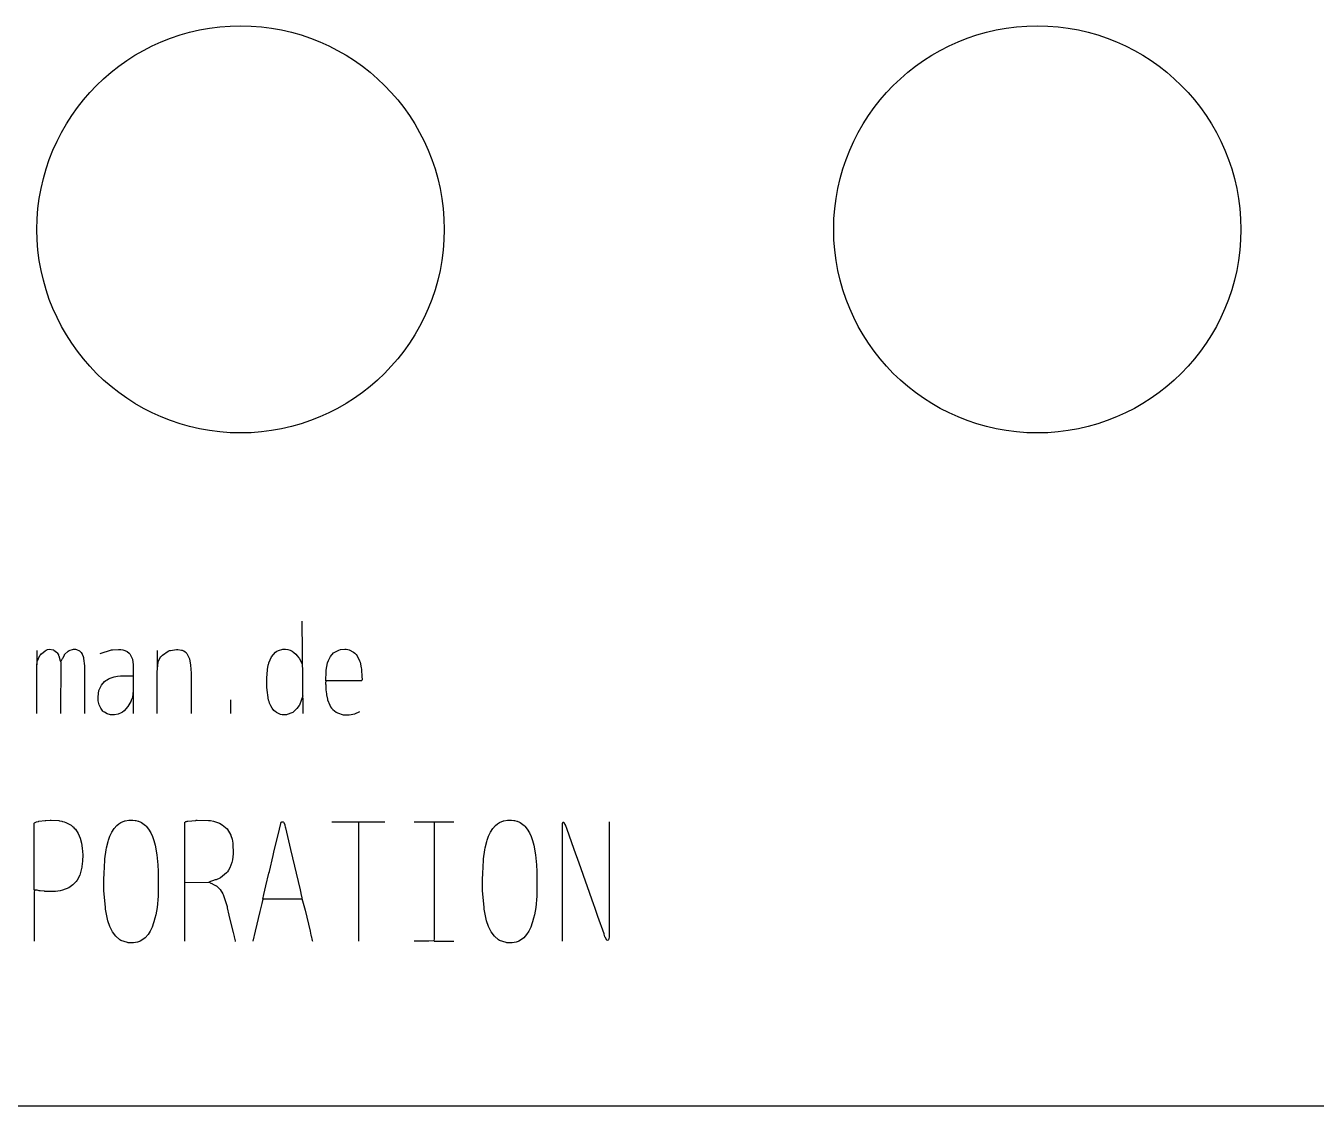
# Model space of a CAD drawing. Header units: millimetres. Extents: x 0 to 162, y -1 to 222.
# Drawn here: x 84.64 to 114.74, y 0 to 25.21 of the extents above; entities that cross this region are included whole.
import ezdxf

# ---------------------------------------------------------------- set-up
doc = ezdxf.new("R2010")
doc.units = ezdxf.units.MM
doc.layers.add('Gravur', color=7, linetype='CONTINUOUS')
doc.layers.add('Kontur', color=7, linetype='CONTINUOUS')

msp = doc.modelspace()

# ---------------------------------------------------------------- linework, layer by layer
at = {"layer": 'Gravur', "color": 255, "linetype": 'CONTINUOUS'}
for p, q in [((91.07742, 11.31773), (91.10155, 9.16134)), ((84.89192, 10.63026), (84.89118, 10.29895)), ((84.97673, 10.53199), (84.995, 10.55064)), ((84.995, 10.55064), (85.00115, 10.55682)), ((85.00115, 10.55682), (85.0832, 10.62597)), ((85.00115, 10.55682), (85.00115, 10.55682)), ((85.0832, 10.62597), (85.11378, 10.64257)), ((85.11378, 10.64257), (85.14474, 10.65367)), ((85.11378, 10.64257), (85.11378, 10.64257)), ((85.14474, 10.65367), (85.17805, 10.65936)), ((85.17805, 10.65936), (85.28084, 10.64448)), ((85.28084, 10.64448), (85.29105, 10.63992)), ((85.29105, 10.63992), (85.29105, 10.63992)), ((85.29105, 10.63992), (85.35022, 10.59594)), ((85.35022, 10.59594), (85.3668, 10.57579)), ((85.3668, 10.57579), (85.38164, 10.55289)), ((85.38164, 10.55289), (85.39463, 10.52723)), ((85.53426, 10.52375), (85.54185, 10.53606)), ((85.54185, 10.53606), (85.62413, 10.61687)), ((85.62413, 10.61687), (85.64402, 10.62859)), ((85.64402, 10.62859), (85.7518, 10.66069)), ((85.7518, 10.66069), (85.7739, 10.66128)), ((85.7739, 10.66128), (85.7958, 10.65976)), ((85.7958, 10.65976), (85.81734, 10.65603)), ((85.81734, 10.65603), (85.81734, 10.65603)), ((85.81734, 10.65603), (85.88617, 10.62561)), ((85.88617, 10.62561), (85.90665, 10.60903)), ((85.90665, 10.60903), (85.9255, 10.58903)), ((85.9255, 10.58903), (85.94249, 10.5655)), ((85.94249, 10.5655), (85.9494, 10.55358)), ((85.9494, 10.55358), (85.95152, 10.54951)), ((85.95152, 10.54951), (85.95152, 10.54951)), ((85.95152, 10.54951), (85.97281, 10.49098)), ((86.36683, 10.5655), (86.63308, 10.6459)), ((86.63308, 10.6459), (86.65393, 10.64946)), ((86.65393, 10.64946), (86.79395, 10.65868)), ((86.65393, 10.64946), (86.65393, 10.64946)), ((86.79395, 10.65868), (86.82252, 10.6571)), ((86.82252, 10.6571), (86.84712, 10.65483)), ((86.84712, 10.65483), (86.8553, 10.65389)), ((86.8553, 10.65389), (86.8553, 10.65389)), ((86.8553, 10.65389), (86.89954, 10.64672)), ((86.89954, 10.64672), (86.94262, 10.63512)), ((86.94262, 10.63512), (86.94262, 10.63512)), ((86.94262, 10.63512), (86.99943, 10.60901)), ((86.99943, 10.60901), (87.05034, 10.56811)), ((87.05034, 10.56811), (87.06168, 10.55535)), ((87.06168, 10.55535), (87.07207, 10.5419)), ((87.07207, 10.5419), (87.07207, 10.5419)), ((87.07207, 10.5419), (87.12229, 10.42929)), ((87.69868, 10.63026), (87.70289, 10.23293)), ((87.82128, 10.52429), (87.95527, 10.61509)), ((87.95527, 10.61509), (87.97231, 10.62217)), ((87.97231, 10.62217), (87.98964, 10.62863)), ((87.98964, 10.62863), (88.0072, 10.63445)), ((88.0072, 10.63445), (88.1522, 10.65755)), ((88.0072, 10.63445), (88.0072, 10.63445)), ((88.1522, 10.65755), (88.18087, 10.65693)), ((88.18087, 10.65693), (88.27021, 10.64287)), ((88.27021, 10.64287), (88.28006, 10.63986)), ((88.28006, 10.63986), (88.28006, 10.63986)), ((88.28006, 10.63986), (88.31341, 10.6265)), ((88.31341, 10.6265), (88.32403, 10.62098)), ((88.32403, 10.62098), (88.32403, 10.62098)), ((88.32403, 10.62098), (88.35004, 10.60381)), ((88.35004, 10.60381), (88.37312, 10.58226)), ((88.37312, 10.58226), (88.38103, 10.57306)), ((88.38103, 10.57306), (88.38857, 10.56357)), ((88.38857, 10.56357), (88.38857, 10.56357)), ((88.38857, 10.56357), (88.45184, 10.43731)), ((90.36789, 10.48358), (90.46405, 10.59384)), ((90.46405, 10.59384), (90.49409, 10.61438)), ((90.46405, 10.59384), (90.46405, 10.59384)), ((90.49409, 10.61438), (90.52664, 10.63141)), ((90.52664, 10.63141), (90.63235, 10.65981)), ((90.63235, 10.65981), (90.65397, 10.66138)), ((90.65397, 10.66138), (90.67562, 10.66162)), ((90.67562, 10.66162), (90.69722, 10.66054)), ((90.69722, 10.66054), (90.69722, 10.66054)), ((90.69722, 10.66054), (90.74901, 10.65251)), ((90.74901, 10.65251), (90.7993, 10.63698)), ((90.7993, 10.63698), (90.84721, 10.61414)), ((90.84721, 10.61414), (90.89187, 10.58419)), ((90.89187, 10.58419), (90.93241, 10.5473)), ((90.93241, 10.5473), (90.96793, 10.50368)), ((91.74394, 10.49485), (91.81611, 10.57537)), ((91.81611, 10.57537), (91.84455, 10.59652)), ((91.84455, 10.59652), (91.93922, 10.64258)), ((91.93922, 10.64258), (91.97299, 10.65205)), ((91.97299, 10.65205), (92.07718, 10.66253)), ((92.07718, 10.66253), (92.11196, 10.65996)), ((92.11196, 10.65996), (92.14632, 10.65433)), ((92.14632, 10.65433), (92.17998, 10.64559)), ((92.17998, 10.64559), (92.17998, 10.64559)), ((92.17998, 10.64559), (92.28238, 10.59483)), ((92.28238, 10.59483), (92.31254, 10.57028)), ((92.31254, 10.57028), (92.34011, 10.54187)), ((92.34011, 10.54187), (92.36476, 10.50957)), ((84.89192, 10.07684), (84.8926, 10.29044)), ((84.8926, 10.29044), (84.90035, 10.36624)), ((84.90035, 10.36624), (84.90319, 10.37697)), ((84.90319, 10.37697), (84.96559, 10.51377)), ((84.90319, 10.37697), (84.90319, 10.37697)), ((84.96559, 10.51377), (84.97673, 10.53199)), ((85.39463, 10.52723), (85.40131, 10.51369)), ((85.40131, 10.51369), (85.40337, 10.50909)), ((85.40337, 10.50909), (85.40337, 10.50909)), ((85.40337, 10.50909), (85.44018, 10.3903)), ((85.44018, 10.3903), (85.45061, 10.36382)), ((85.45094, 10.36238), (85.44829, 9.16134)), ((85.45061, 10.36382), (85.49506, 10.4475)), ((85.49506, 10.4475), (85.49897, 10.45565)), ((85.49897, 10.45565), (85.53426, 10.52375)), ((85.49897, 10.45565), (85.49897, 10.45565)), ((85.97281, 10.49098), (85.97791, 10.47059)), ((85.97791, 10.47059), (85.97791, 10.47059)), ((85.97791, 10.47059), (85.98055, 10.45917)), ((85.98055, 10.45917), (85.98312, 10.44775)), ((85.98312, 10.44775), (86.00327, 10.27401)), ((86.00327, 10.27401), (86.00379, 10.25796)), ((86.00379, 10.25796), (86.00379, 10.25796)), ((86.00379, 10.25796), (86.00468, 10.13867)), ((87.12229, 10.42929), (87.14104, 10.29944)), ((87.14104, 10.29944), (87.14104, 10.29944)), ((87.14104, 10.29944), (87.14352, 10.20451)), ((87.7013, 10.12689), (87.72256, 10.36834)), ((87.72256, 10.36834), (87.72797, 10.38646)), ((87.72797, 10.38646), (87.78062, 10.48279)), ((87.78062, 10.48279), (87.79007, 10.49358)), ((87.79007, 10.49358), (87.81312, 10.51678)), ((87.79007, 10.49358), (87.79007, 10.49358)), ((87.81312, 10.51678), (87.82128, 10.52429)), ((88.45184, 10.43731), (88.48113, 10.29168)), ((88.48113, 10.29168), (88.48113, 10.29168)), ((88.48113, 10.29168), (88.48838, 10.19571)), ((90.27297, 10.1878), (90.29195, 10.28926)), ((90.29195, 10.28926), (90.29691, 10.3094)), ((90.29691, 10.3094), (90.3015, 10.32644)), ((90.3015, 10.32644), (90.30647, 10.34338)), ((90.30647, 10.34338), (90.36789, 10.48358)), ((90.30647, 10.34338), (90.30647, 10.34338)), ((90.96793, 10.50368), (91.00506, 10.45893)), ((91.00506, 10.45893), (91.00962, 10.45258)), ((91.00962, 10.45258), (91.00962, 10.45258)), ((91.00962, 10.45258), (91.0712, 10.33499)), ((91.0712, 10.33499), (91.08565, 10.30057)), ((91.64207, 10.16943), (91.67565, 10.34188)), ((91.67565, 10.34188), (91.69397, 10.39587)), ((91.69397, 10.39587), (91.71658, 10.44707)), ((91.71658, 10.44707), (91.74394, 10.49485)), ((92.36476, 10.50957), (92.42335, 10.38912)), ((92.42335, 10.38912), (92.43179, 10.3629)), ((92.43179, 10.3629), (92.46099, 10.22539)), ((84.89192, 9.16134), (84.89192, 10.07684)), ((86.00468, 10.13867), (86.00465, 10.11511)), ((86.00465, 10.11511), (86.00465, 9.16134)), ((86.50085, 9.93113), (86.5303, 9.95099)), ((86.5303, 9.95099), (86.56109, 9.96838)), ((86.56109, 9.96838), (86.62803, 9.99705)), ((86.56109, 9.96838), (86.56109, 9.96838)), ((86.62803, 9.99705), (86.69884, 10.01733)), ((86.69884, 10.01733), (86.77233, 10.03062)), ((86.77233, 10.03062), (86.84731, 10.03833)), ((86.84731, 10.03833), (86.99814, 10.04264)), ((86.84731, 10.03833), (86.84731, 10.03833)), ((86.99814, 10.04264), (87.14045, 10.04152)), ((87.1431, 10.11511), (87.14052, 9.6971)), ((87.14352, 10.20451), (87.1431, 10.11511)), ((87.69868, 9.8384), (87.7013, 10.12689)), ((88.48838, 10.19571), (88.49087, 10.10334)), ((88.49087, 10.10334), (88.49391, 9.55633)), ((90.25498, 9.95801), (90.25625, 9.99147)), ((90.25504, 9.78934), (90.25498, 9.95801)), ((90.25625, 9.99147), (90.27105, 10.1739)), ((90.27105, 10.1739), (90.27297, 10.1878)), ((90.27297, 10.1878), (90.27297, 10.1878)), ((91.63064, 9.92671), (91.63945, 10.14462)), ((91.63945, 10.14462), (91.64207, 10.16943)), ((91.64207, 10.16943), (91.64207, 10.16943)), ((92.46099, 10.22539), (92.46465, 10.19715)), ((92.46465, 10.19715), (92.46465, 10.19715)), ((92.46465, 10.19715), (92.47732, 10.00964)), ((92.47938, 9.95302), (92.4759, 9.93173)), ((92.47732, 10.00964), (92.47837, 9.97381)), ((92.47837, 9.97381), (92.47933, 9.95534)), ((92.47933, 9.95534), (92.47938, 9.95302)), ((92.47938, 9.95302), (92.47938, 9.95302)), ((86.32008, 9.54788), (86.34174, 9.69534)), ((86.34174, 9.69534), (86.39907, 9.82368)), ((86.39907, 9.82368), (86.47286, 9.90863)), ((86.47286, 9.90863), (86.50085, 9.93113)), ((87.14052, 9.6971), (87.12677, 9.54402)), ((87.13994, 9.65823), (87.1378, 9.16134)), ((87.69868, 9.16134), (87.69868, 9.8384)), ((90.25606, 9.76639), (90.25504, 9.78934)), ((90.25504, 9.78934), (90.25504, 9.78934)), ((90.30053, 9.47338), (90.25606, 9.76639)), ((91.63369, 9.91871), (91.62811, 9.88101)), ((91.62811, 9.88101), (91.62827, 9.87675)), ((91.62827, 9.87675), (91.62827, 9.87675)), ((91.62827, 9.87675), (91.6305, 9.84318)), ((91.6305, 9.84318), (91.63065, 9.8384)), ((91.63065, 9.8384), (91.63697, 9.72256)), ((91.63398, 9.9191), (91.63369, 9.91871)), ((91.63429, 9.91946), (91.63398, 9.9191)), ((91.63678, 9.92157), (91.63429, 9.91946)), ((91.63429, 9.91946), (91.63429, 9.91946)), ((91.65612, 9.92496), (91.63678, 9.92157)), ((91.63697, 9.72256), (91.63801, 9.71207)), ((91.63801, 9.71207), (91.63801, 9.71207)), ((91.63801, 9.71207), (91.64975, 9.61861)), ((91.65837, 9.92488), (91.65612, 9.92496)), ((91.65612, 9.92496), (91.65612, 9.92496)), ((91.67568, 9.92377), (91.65837, 9.92488)), ((91.79755, 9.92377), (91.67568, 9.92377)), ((92.29033, 9.92377), (91.79755, 9.92377)), ((92.42545, 9.92377), (92.29033, 9.92377)), ((92.4356, 9.92318), (92.42545, 9.92377)), ((92.44794, 9.92239), (92.4356, 9.92318)), ((92.46266, 9.92328), (92.44794, 9.92239)), ((92.44794, 9.92239), (92.44794, 9.92239)), ((92.47369, 9.92861), (92.46266, 9.92328)), ((92.47379, 9.92871), (92.47369, 9.92861)), ((92.47369, 9.92861), (92.47369, 9.92861)), ((92.47389, 9.92882), (92.47379, 9.92871)), ((92.4759, 9.93173), (92.47389, 9.92882)), ((86.32554, 9.4555), (86.32008, 9.54788)), ((86.32008, 9.54788), (86.32008, 9.54788)), ((86.346, 9.36711), (86.32554, 9.4555)), ((86.38203, 9.28702), (86.346, 9.36711)), ((87.08225, 9.44296), (87.01563, 9.32475)), ((87.08612, 9.45071), (87.08225, 9.44296)), ((87.08225, 9.44296), (87.08225, 9.44296)), ((87.08996, 9.45847), (87.08612, 9.45071)), ((87.09579, 9.46939), (87.08996, 9.45847)), ((87.11846, 9.51771), (87.09579, 9.46939)), ((87.12151, 9.52622), (87.11846, 9.51771)), ((87.11846, 9.51771), (87.11846, 9.51771)), ((87.12427, 9.53495), (87.12151, 9.52622)), ((87.12677, 9.54402), (87.12427, 9.53495)), ((88.49388, 9.51423), (88.49351, 9.22014)), ((88.49391, 9.55633), (88.49388, 9.51423)), ((88.49388, 9.51423), (88.49388, 9.51423)), ((89.40674, 9.48221), (89.40674, 9.16134)), ((90.31076, 9.4395), (90.30053, 9.47338)), ((90.32263, 9.40597), (90.31076, 9.4395)), ((90.34997, 9.34419), (90.32263, 9.40597)), ((90.32263, 9.40597), (90.32263, 9.40597)), ((90.38383, 9.2868), (90.34997, 9.34419)), ((91.0112, 9.34718), (90.95964, 9.27594)), ((91.01875, 9.35988), (91.0112, 9.34718)), ((91.09803, 9.5747), (91.01875, 9.35988)), ((91.64975, 9.61861), (91.6525, 9.59996)), ((91.6525, 9.59996), (91.67303, 9.49857)), ((91.67303, 9.49857), (91.67692, 9.48417)), ((91.67692, 9.48417), (91.67692, 9.48417)), ((91.67692, 9.48417), (91.72444, 9.35932)), ((91.72444, 9.35932), (91.74574, 9.32115)), ((86.43419, 9.21951), (86.38203, 9.28702)), ((86.45029, 9.20469), (86.43419, 9.21951)), ((86.43419, 9.21951), (86.43419, 9.21951)), ((86.46751, 9.19107), (86.45029, 9.20469)), ((86.53699, 9.15278), (86.46751, 9.19107)), ((86.6114, 9.13333), (86.53699, 9.15278)), ((86.70198, 9.13179), (86.6114, 9.13333)), ((86.6114, 9.13333), (86.6114, 9.13333)), ((86.79162, 9.15019), (86.70198, 9.13179)), ((86.80555, 9.15474), (86.79162, 9.15019)), ((86.79162, 9.15019), (86.79162, 9.15019)), ((86.84637, 9.17079), (86.80555, 9.15474)), ((86.8911, 9.19505), (86.84637, 9.17079)), ((86.93085, 9.22514), (86.8911, 9.19505)), ((87.01563, 9.32475), (86.93085, 9.22514)), ((86.93085, 9.22514), (86.93085, 9.22514)), ((88.49351, 9.22014), (88.49349, 9.16134)), ((90.42458, 9.23581), (90.38383, 9.2868)), ((90.47257, 9.19326), (90.42458, 9.23581)), ((90.48237, 9.18641), (90.47257, 9.19326)), ((90.47257, 9.19326), (90.47257, 9.19326)), ((90.51339, 9.16818), (90.48237, 9.18641)), ((90.54577, 9.15365), (90.51339, 9.16818)), ((90.57879, 9.14257), (90.54577, 9.15365)), ((90.61225, 9.1349), (90.57879, 9.14257)), ((90.71318, 9.13197), (90.61225, 9.1349)), ((90.73561, 9.13539), (90.71318, 9.13197)), ((90.71318, 9.13197), (90.71318, 9.13197)), ((90.84292, 9.17428), (90.73561, 9.13539)), ((90.86297, 9.18633), (90.84292, 9.17428)), ((90.95266, 9.26732), (90.86297, 9.18633)), ((90.95964, 9.27594), (90.95266, 9.26732)), ((91.74574, 9.32115), (91.77006, 9.28548)), ((91.77006, 9.28548), (91.79756, 9.25277)), ((91.79756, 9.25277), (91.8745, 9.19038)), ((91.8745, 9.19038), (91.90306, 9.17457)), ((91.90306, 9.17457), (91.90306, 9.17457)), ((91.90306, 9.17457), (92.03673, 9.13293)), ((92.03673, 9.13293), (92.1797, 9.12951)), ((92.1797, 9.12951), (92.3119, 9.15655)), ((92.1797, 9.12951), (92.1797, 9.12951)), ((92.3119, 9.15655), (92.43075, 9.20844)), ((84.83733, 6.61363), (84.88268, 6.63627)), ((84.88268, 6.63627), (84.88784, 6.6375)), ((84.88784, 6.6375), (84.93067, 6.64517)), ((84.88784, 6.6375), (84.88784, 6.6375)), ((84.93067, 6.64517), (84.93728, 6.64637)), ((84.93728, 6.64637), (85.0869, 6.66828)), ((85.0869, 6.66828), (85.10055, 6.66952)), ((85.10055, 6.66952), (85.20296, 6.67471)), ((85.10055, 6.66952), (85.10055, 6.66952)), ((85.20296, 6.67471), (85.22355, 6.67486)), ((85.22355, 6.67486), (85.40334, 6.6627)), ((85.40334, 6.6627), (85.41963, 6.6601)), ((85.41963, 6.6601), (85.41963, 6.6601)), ((85.41963, 6.6601), (85.47401, 6.64908)), ((85.47401, 6.64908), (85.49195, 6.64457)), ((85.49195, 6.64457), (85.49195, 6.64457)), ((85.49195, 6.64457), (85.52949, 6.63354)), ((85.52949, 6.63354), (85.56636, 6.62036)), ((86.85242, 6.62023), (86.9471, 6.65509)), ((86.9471, 6.65509), (86.95577, 6.65705)), ((86.95577, 6.65705), (87.03993, 6.67083)), ((86.95577, 6.65705), (86.95577, 6.65705)), ((87.03993, 6.67083), (87.0574, 6.67316)), ((87.0574, 6.67316), (87.12361, 6.67547)), ((87.12361, 6.67547), (87.12979, 6.67512)), ((87.12979, 6.67512), (87.12979, 6.67512)), ((87.12979, 6.67512), (87.1878, 6.66771)), ((87.1878, 6.66771), (87.19877, 6.66544)), ((87.19877, 6.66544), (87.25542, 6.65084)), ((87.25542, 6.65084), (87.26155, 6.64891)), ((87.26155, 6.64891), (87.26155, 6.64891)), ((87.26155, 6.64891), (87.32128, 6.62459)), ((87.32128, 6.62459), (87.33306, 6.61832)), ((88.34694, 6.61662), (88.34844, 6.6232)), ((88.34844, 6.6232), (88.34957, 6.62627)), ((88.34957, 6.62627), (88.35114, 6.62905)), ((88.35114, 6.62905), (88.36499, 6.6395)), ((88.35114, 6.62905), (88.35114, 6.62905)), ((88.36499, 6.6395), (88.38457, 6.64485)), ((88.38457, 6.64485), (88.40287, 6.64722)), ((88.38457, 6.64485), (88.38457, 6.64485)), ((88.40287, 6.64722), (88.41767, 6.64897)), ((88.41767, 6.64897), (88.60085, 6.66891)), ((88.60085, 6.66891), (88.61165, 6.66973)), ((88.61165, 6.66973), (88.62245, 6.67055)), ((88.62245, 6.67055), (88.63325, 6.67139)), ((88.63325, 6.67139), (88.90114, 6.668)), ((88.90114, 6.668), (88.94037, 6.66267)), ((88.94037, 6.66267), (88.94037, 6.66267)), ((88.94037, 6.66267), (89.0129, 6.64854)), ((89.0129, 6.64854), (89.08357, 6.62842)), ((89.08357, 6.62842), (89.15134, 6.60162)), ((90.58653, 6.60344), (90.59338, 6.62357)), ((90.59338, 6.62357), (90.59733, 6.62874)), ((90.59733, 6.62874), (90.60227, 6.63246)), ((90.59733, 6.62874), (90.59733, 6.62874)), ((90.60227, 6.63246), (90.60861, 6.63475)), ((90.60861, 6.63475), (90.64043, 6.63219)), ((90.64043, 6.63219), (90.64536, 6.62943)), ((90.64536, 6.62943), (90.64536, 6.62943)), ((90.64536, 6.62943), (90.67569, 6.57451)), ((91.77083, 6.63559), (93.01132, 6.63559)), ((92.39284, 6.63167), (92.39284, 3.85146)), ((93.69657, 6.63559), (94.61898, 6.63559)), ((94.15954, 6.63167), (94.15954, 4.55436)), ((95.68592, 6.62023), (95.7806, 6.65509)), ((95.7806, 6.65509), (95.78927, 6.65705)), ((95.78927, 6.65705), (95.87343, 6.67083)), ((95.78927, 6.65705), (95.78927, 6.65705)), ((95.87343, 6.67083), (95.8909, 6.67316)), ((95.8909, 6.67316), (95.95711, 6.67547)), ((95.95711, 6.67547), (95.96329, 6.67512)), ((95.96329, 6.67512), (95.96329, 6.67512)), ((95.96329, 6.67512), (96.0213, 6.66771)), ((96.0213, 6.66771), (96.03227, 6.66544)), ((96.03227, 6.66544), (96.08892, 6.65084)), ((96.08892, 6.65084), (96.09505, 6.64891)), ((96.09505, 6.64891), (96.09505, 6.64891)), ((96.09505, 6.64891), (96.15478, 6.62459)), ((96.15478, 6.62459), (96.16656, 6.61832)), ((98.24074, 6.63559), (98.24074, 4.51902)), ((84.82839, 6.55685), (84.83358, 6.60718)), ((84.82865, 6.55102), (84.82839, 6.55685)), ((84.82839, 6.55685), (84.82839, 6.55685)), ((84.83126, 6.50601), (84.82865, 6.55102)), ((84.83126, 6.21149), (84.83126, 6.50601)), ((84.83358, 6.60718), (84.83733, 6.61363)), ((85.56636, 6.62036), (85.69097, 6.55348)), ((85.69097, 6.55348), (85.69875, 6.54791)), ((85.69875, 6.54791), (85.69875, 6.54791)), ((85.69875, 6.54791), (85.73298, 6.52083)), ((85.73298, 6.52083), (85.73954, 6.5151)), ((85.73954, 6.5151), (85.76668, 6.48904)), ((85.76668, 6.48904), (85.7917, 6.46114)), ((85.7917, 6.46114), (85.7917, 6.46114)), ((85.7917, 6.46114), (85.85606, 6.36511)), ((85.85606, 6.36511), (85.90309, 6.25664)), ((86.59778, 6.30262), (86.64043, 6.3954)), ((86.64043, 6.3954), (86.69336, 6.47984)), ((86.69336, 6.47984), (86.75818, 6.55285)), ((86.75818, 6.55285), (86.80277, 6.5894)), ((86.75818, 6.55285), (86.75818, 6.55285)), ((86.80277, 6.5894), (86.85242, 6.62023)), ((87.33306, 6.61832), (87.42423, 6.55154)), ((87.42423, 6.55154), (87.44018, 6.53588)), ((87.44018, 6.53588), (87.44018, 6.53588)), ((87.44018, 6.53588), (87.50004, 6.46254)), ((87.50004, 6.46254), (87.54905, 6.37956)), ((87.54905, 6.37956), (87.58899, 6.28959)), ((88.34534, 6.57968), (88.34694, 6.61662)), ((88.34551, 6.57567), (88.34534, 6.57968)), ((88.34534, 6.57968), (88.34534, 6.57968)), ((88.34699, 6.54135), (88.34551, 6.57567)), ((88.34699, 6.36464), (88.34699, 6.54135)), ((88.34699, 5.77954), (88.34699, 6.36464)), ((89.15134, 6.60162), (89.21518, 6.56747)), ((89.21518, 6.56747), (89.21518, 6.56747)), ((89.21518, 6.56747), (89.33282, 6.46769)), ((89.33282, 6.46769), (89.41828, 6.32537)), ((89.41828, 6.32537), (89.42015, 6.32063)), ((90.42514, 5.92876), (90.55393, 6.46674)), ((90.55393, 6.46674), (90.58412, 6.5924)), ((90.58412, 6.5924), (90.58613, 6.60158)), ((90.58613, 6.60158), (90.58653, 6.60344)), ((90.58653, 6.60344), (90.58653, 6.60344)), ((90.67569, 6.57451), (90.68086, 6.55011)), ((90.68086, 6.55011), (90.68086, 6.55011)), ((90.68086, 6.55011), (90.68593, 6.5208)), ((90.68593, 6.5208), (90.69128, 6.49423)), ((90.69128, 6.49423), (90.81121, 5.99159)), ((95.43128, 6.30262), (95.47393, 6.3954)), ((95.47393, 6.3954), (95.52686, 6.47984)), ((95.52686, 6.47984), (95.59168, 6.55285)), ((95.59168, 6.55285), (95.63627, 6.5894)), ((95.59168, 6.55285), (95.59168, 6.55285)), ((95.63627, 6.5894), (95.68592, 6.62023)), ((96.16656, 6.61832), (96.25773, 6.55154)), ((96.25773, 6.55154), (96.27368, 6.53588)), ((96.27368, 6.53588), (96.27368, 6.53588)), ((96.27368, 6.53588), (96.33354, 6.46254)), ((96.33354, 6.46254), (96.38255, 6.37956)), ((96.38255, 6.37956), (96.42249, 6.28959)), ((97.1452, 6.58062), (97.14515, 6.46281)), ((97.14515, 6.46281), (97.14515, 5.96803)), ((97.14539, 6.58469), (97.1452, 6.58062)), ((97.14577, 6.58881), (97.14539, 6.58469)), ((97.14688, 6.59544), (97.14577, 6.58881)), ((97.14577, 6.58881), (97.14577, 6.58881)), ((97.1552, 6.61209), (97.14688, 6.59544)), ((97.15671, 6.61342), (97.1552, 6.61209)), ((97.1552, 6.61209), (97.1552, 6.61209)), ((97.1664, 6.61767), (97.15671, 6.61342)), ((97.17534, 6.61814), (97.1664, 6.61767)), ((97.18364, 6.61653), (97.17534, 6.61814)), ((97.19436, 6.61109), (97.18364, 6.61653)), ((97.18364, 6.61653), (97.18364, 6.61653)), ((97.23289, 6.54796), (97.19436, 6.61109)), ((97.23565, 6.54007), (97.23289, 6.54796)), ((97.23289, 6.54796), (97.23289, 6.54796)), ((97.2547, 6.47852), (97.23565, 6.54007)), ((97.42859, 5.98766), (97.2547, 6.47852)), ((84.83126, 5.04129), (84.83126, 6.21149)), ((85.90309, 6.25664), (85.93494, 6.13947)), ((85.93494, 6.13947), (85.95377, 6.01739)), ((86.51151, 5.98417), (86.5198, 6.02693)), ((86.5198, 6.02693), (86.55516, 6.175)), ((86.55516, 6.175), (86.5638, 6.20461)), ((86.5638, 6.20461), (86.59778, 6.30262)), ((86.5638, 6.20461), (86.5638, 6.20461)), ((87.58899, 6.28959), (87.62162, 6.19527)), ((87.62162, 6.19527), (87.62162, 6.19527)), ((87.62162, 6.19527), (87.63652, 6.14452)), ((87.63652, 6.14452), (87.65012, 6.09369)), ((87.65012, 6.09369), (87.65026, 6.09315)), ((87.65026, 6.09315), (87.6504, 6.09262)), ((87.6504, 6.09262), (87.6504, 6.09262)), ((87.6504, 6.09262), (87.69358, 5.86427)), ((89.42015, 6.32063), (89.42198, 6.31587)), ((89.42198, 6.31587), (89.42198, 6.31587)), ((89.42198, 6.31587), (89.44834, 6.22834)), ((89.44834, 6.22834), (89.46456, 6.13786)), ((89.46456, 6.13786), (89.46456, 6.13786)), ((89.46456, 6.13786), (89.46658, 6.12168)), ((89.46658, 6.12168), (89.46839, 6.10547)), ((89.46839, 6.10547), (89.47563, 5.91229)), ((95.34501, 5.98417), (95.3533, 6.02693)), ((95.3533, 6.02693), (95.38866, 6.175)), ((95.38866, 6.175), (95.3973, 6.20461)), ((95.3973, 6.20461), (95.43128, 6.30262)), ((95.3973, 6.20461), (95.3973, 6.20461)), ((96.42249, 6.28959), (96.45512, 6.19527)), ((96.45512, 6.19527), (96.45512, 6.19527)), ((96.45512, 6.19527), (96.47002, 6.14452)), ((96.47002, 6.14452), (96.48362, 6.09369)), ((96.48362, 6.09369), (96.48376, 6.09315)), ((96.48376, 6.09315), (96.4839, 6.09262)), ((96.4839, 6.09262), (96.4839, 6.09262)), ((96.4839, 6.09262), (96.52708, 5.86427)), ((85.95825, 5.72064), (85.94572, 5.59473)), ((85.95377, 6.01739), (85.95377, 6.01739)), ((85.95377, 6.01739), (85.96222, 5.8664)), ((85.96222, 5.8664), (85.95825, 5.72064)), ((86.45992, 5.43005), (86.47903, 5.74159)), ((86.47903, 5.74159), (86.48174, 5.76974)), ((86.48174, 5.76974), (86.51151, 5.98417)), ((86.48174, 5.76974), (86.48174, 5.76974)), ((87.69358, 5.86427), (87.71462, 5.63145)), ((88.34699, 3.85146), (88.34699, 5.77954)), ((89.45761, 5.74924), (89.44218, 5.68375)), ((89.46818, 5.81631), (89.45761, 5.74924)), ((89.47431, 5.88429), (89.46818, 5.81631)), ((89.47563, 5.91229), (89.47431, 5.88429)), ((89.47431, 5.88429), (89.47431, 5.88429)), ((90.31644, 5.47334), (90.40772, 5.85267)), ((90.40772, 5.85267), (90.42514, 5.92876)), ((90.81121, 5.99159), (91.03555, 5.04915)), ((95.29342, 5.43005), (95.31253, 5.74159)), ((95.31253, 5.74159), (95.31524, 5.76974)), ((95.31524, 5.76974), (95.34501, 5.98417)), ((95.31524, 5.76974), (95.31524, 5.76974)), ((96.52708, 5.86427), (96.54812, 5.63145)), ((97.14515, 5.96803), (97.14515, 3.85146)), ((97.54409, 5.66673), (97.42859, 5.98766)), ((85.90629, 5.4211), (85.89542, 5.39078)), ((85.94365, 5.5807), (85.90629, 5.4211)), ((85.94572, 5.59473), (85.94365, 5.5807)), ((85.94365, 5.5807), (85.94365, 5.5807)), ((86.45593, 5.29744), (86.45992, 5.43005)), ((87.71462, 5.63145), (87.71462, 5.63145)), ((87.71462, 5.63145), (87.7212, 5.47933)), ((87.7212, 5.47933), (87.72545, 5.32795)), ((89.31531, 5.44184), (89.17367, 5.3302)), ((89.3401, 5.47187), (89.31531, 5.44184)), ((89.3625, 5.50355), (89.3401, 5.47187)), ((89.39504, 5.56024), (89.3625, 5.50355)), ((89.3625, 5.50355), (89.3625, 5.50355)), ((89.42146, 5.62053), (89.39504, 5.56024)), ((89.44218, 5.68375), (89.42146, 5.62053)), ((90.23608, 5.13946), (90.30828, 5.43999)), ((90.30828, 5.43999), (90.31644, 5.47334)), ((90.31644, 5.47334), (90.31644, 5.47334)), ((95.28943, 5.29744), (95.29342, 5.43005)), ((96.54812, 5.63145), (96.54812, 5.63145)), ((96.54812, 5.63145), (96.5547, 5.47933)), ((96.5547, 5.47933), (96.55895, 5.32795)), ((97.88678, 4.70185), (97.54409, 5.66673)), ((85.70406, 5.13775), (85.67302, 5.11688)), ((85.73378, 5.16081), (85.70406, 5.13775)), ((85.8139, 5.244), (85.73378, 5.16081)), ((85.83722, 5.27668), (85.8139, 5.244)), ((85.89542, 5.39078), (85.83722, 5.27668)), ((86.45552, 5.1649), (86.45593, 5.29744)), ((86.45884, 5.03253), (86.45552, 5.1649)), ((87.72545, 5.32795), (87.72359, 4.94003)), ((88.35052, 5.22193), (88.91206, 5.22586)), ((89.05382, 5.27826), (88.90749, 5.22586)), ((88.90749, 5.22586), (88.92802, 5.21647)), ((88.92802, 5.21647), (88.93609, 5.21276)), ((88.93609, 5.21276), (88.98739, 5.18873)), ((88.98739, 5.18873), (88.99871, 5.18331)), ((88.99871, 5.18331), (88.99871, 5.18331)), ((88.99871, 5.18331), (89.074, 5.14478)), ((89.07236, 5.28481), (89.05382, 5.27826)), ((89.16168, 5.32378), (89.07236, 5.28481)), ((89.074, 5.14478), (89.08209, 5.13965)), ((89.08209, 5.13965), (89.08261, 5.13929)), ((89.08261, 5.13929), (89.08313, 5.13892)), ((89.08313, 5.13892), (89.08313, 5.13892)), ((89.08313, 5.13892), (89.16705, 5.05709)), ((89.17367, 5.3302), (89.16168, 5.32378)), ((89.16168, 5.32378), (89.16168, 5.32378)), ((90.18735, 4.93527), (90.23608, 5.13946)), ((95.28902, 5.1649), (95.28943, 5.29744)), ((95.29234, 5.03253), (95.28902, 5.1649)), ((96.55895, 5.32795), (96.55709, 4.94003)), ((84.83733, 5.03285), (84.82933, 4.99785)), ((84.82933, 4.99785), (84.8294, 4.99378)), ((84.8294, 4.99378), (84.8294, 4.99378)), ((84.8294, 4.99378), (84.83115, 4.96317)), ((84.83115, 4.96317), (84.83126, 4.95883)), ((84.83126, 4.95883), (84.83126, 4.73893)), ((84.84373, 5.03677), (84.83733, 5.03285)), ((84.89604, 5.03761), (84.84373, 5.03677)), ((84.90219, 5.03661), (84.89604, 5.03761)), ((84.89604, 5.03761), (84.89604, 5.03761)), ((84.94789, 5.02782), (84.90219, 5.03661)), ((84.96787, 5.02496), (84.94789, 5.02782)), ((85.06845, 5.01308), (84.96787, 5.02496)), ((85.08256, 5.01181), (85.06845, 5.01308)), ((85.06845, 5.01308), (85.06845, 5.01308)), ((85.23769, 5.00599), (85.08256, 5.01181)), ((85.28419, 5.00767), (85.23769, 5.00599)), ((85.33072, 5.0111), (85.28419, 5.00767)), ((85.38495, 5.01757), (85.33072, 5.0111)), ((85.33072, 5.0111), (85.33072, 5.0111)), ((85.4386, 5.02692), (85.38495, 5.01757)), ((85.49134, 5.03939), (85.4386, 5.02692)), ((85.64078, 5.09811), (85.49134, 5.03939)), ((85.67302, 5.11688), (85.64078, 5.09811)), ((85.64078, 5.09811), (85.64078, 5.09811)), ((86.49261, 4.63746), (86.45884, 5.03253)), ((87.72142, 4.89652), (87.69688, 4.63729)), ((87.72359, 4.94003), (87.72142, 4.89652)), ((87.72142, 4.89652), (87.72142, 4.89652)), ((89.16705, 5.05709), (89.23079, 4.95447)), ((89.23079, 4.95447), (89.23079, 4.95447)), ((89.23079, 4.95447), (89.23926, 4.9371)), ((89.23926, 4.9371), (89.24731, 4.91956)), ((89.24731, 4.91956), (89.33037, 4.6554)), ((90.16411, 4.82958), (90.13798, 4.72715)), ((90.16444, 4.82899), (90.18735, 4.93527)), ((90.22678, 4.82924), (90.16444, 4.82899)), ((90.38228, 4.82924), (90.22678, 4.82924)), ((90.87, 4.82924), (90.38228, 4.82924)), ((91.07773, 4.83246), (90.87, 4.82924)), ((91.03555, 5.04915), (91.05118, 4.97262)), ((91.05118, 4.97262), (91.05271, 4.96403)), ((91.05271, 4.96403), (91.05271, 4.96403)), ((91.05271, 4.96403), (91.07168, 4.86499)), ((91.07168, 4.86499), (91.07635, 4.84572)), ((91.07635, 4.84572), (91.14958, 4.57007)), ((95.32611, 4.63746), (95.29234, 5.03253)), ((96.55492, 4.89652), (96.53038, 4.63729)), ((96.55709, 4.94003), (96.55492, 4.89652)), ((96.55492, 4.89652), (96.55492, 4.89652)), ((84.83126, 4.73893), (84.83126, 3.85146)), ((86.49809, 4.59794), (86.49261, 4.63746)), ((86.49261, 4.63746), (86.49261, 4.63746)), ((86.53157, 4.40122), (86.49809, 4.59794)), ((87.68362, 4.55221), (87.66744, 4.46821)), ((87.69688, 4.63729), (87.68362, 4.55221)), ((89.33037, 4.6554), (89.3361, 4.6305)), ((89.3361, 4.6305), (89.3361, 4.6305)), ((89.3361, 4.6305), (89.3749, 4.45525)), ((90.09293, 4.53866), (89.9859, 4.08707)), ((90.13798, 4.72715), (90.09293, 4.53866)), ((91.14958, 4.57007), (91.26527, 4.08314)), ((94.15954, 4.55436), (94.15954, 4.03209)), ((95.33159, 4.59794), (95.32611, 4.63746)), ((95.32611, 4.63746), (95.32611, 4.63746)), ((95.36507, 4.40122), (95.33159, 4.59794)), ((96.51712, 4.55221), (96.50094, 4.46821)), ((96.53038, 4.63729), (96.51712, 4.55221)), ((97.91052, 4.63361), (97.88678, 4.70185)), ((97.88678, 4.70185), (97.88678, 4.70185)), ((97.98122, 4.42871), (97.91052, 4.63361)), ((98.24074, 4.51902), (98.24074, 4.01246)), ((86.54019, 4.36096), (86.53157, 4.40122)), ((86.55017, 4.32092), (86.54019, 4.36096)), ((86.59421, 4.18944), (86.55017, 4.32092)), ((86.55017, 4.32092), (86.55017, 4.32092)), ((87.61713, 4.27665), (87.58214, 4.1793)), ((87.62551, 4.30379), (87.61713, 4.27665)), ((87.61713, 4.27665), (87.61713, 4.27665)), ((87.64811, 4.38551), (87.62551, 4.30379)), ((87.66744, 4.46821), (87.64811, 4.38551)), ((89.3749, 4.45525), (89.38306, 4.42085)), ((89.38306, 4.42085), (89.47141, 4.05173)), ((95.37369, 4.36096), (95.36507, 4.40122)), ((95.38367, 4.32092), (95.37369, 4.36096)), ((95.42771, 4.18944), (95.38367, 4.32092)), ((95.38367, 4.32092), (95.38367, 4.32092)), ((96.45063, 4.27665), (96.41564, 4.1793)), ((96.45901, 4.30379), (96.45063, 4.27665)), ((96.45063, 4.27665), (96.45063, 4.27665)), ((96.48161, 4.38551), (96.45901, 4.30379)), ((96.50094, 4.46821), (96.48161, 4.38551)), ((98.12411, 4.02424), (97.98122, 4.42871)), ((86.65477, 4.06838), (86.59421, 4.18944)), ((86.73262, 3.96395), (86.65477, 4.06838)), ((86.82852, 3.88236), (86.73262, 3.96395)), ((87.42133, 3.93007), (87.36681, 3.88633)), ((87.48596, 4.00296), (87.42133, 3.93007)), ((87.42133, 3.93007), (87.42133, 3.93007)), ((87.53899, 4.08705), (87.48596, 4.00296)), ((87.58214, 4.1793), (87.53899, 4.08705)), ((89.47141, 4.05173), (89.49514, 3.96065)), ((89.49514, 3.96065), (89.49778, 3.95045)), ((89.49778, 3.95045), (89.49778, 3.95045)), ((89.49778, 3.95045), (89.51751, 3.86144)), ((89.9859, 4.08707), (89.92991, 3.84753)), ((91.26527, 4.08314), (91.28622, 3.98916)), ((91.28622, 3.98916), (91.2885, 3.97864)), ((91.2885, 3.97864), (91.2885, 3.97864)), ((91.2885, 3.97864), (91.3157, 3.86885)), ((94.15954, 4.03209), (94.15954, 3.90251)), ((95.48827, 4.06838), (95.42771, 4.18944)), ((95.56612, 3.96395), (95.48827, 4.06838)), ((95.66202, 3.88236), (95.56612, 3.96395)), ((96.25483, 3.93007), (96.20031, 3.88633)), ((96.31946, 4.00296), (96.25483, 3.93007)), ((96.25483, 3.93007), (96.25483, 3.93007)), ((96.37249, 4.08705), (96.31946, 4.00296)), ((96.41564, 4.1793), (96.37249, 4.08705)), ((98.12739, 4.01447), (98.12411, 4.02424)), ((98.14518, 3.95467), (98.12739, 4.01447)), ((98.14792, 3.9464), (98.14518, 3.95467)), ((98.14518, 3.95467), (98.14518, 3.95467)), ((98.19131, 3.87646), (98.14792, 3.9464)), ((98.24255, 3.94529), (98.23152, 3.88221)), ((98.24074, 4.01246), (98.24258, 3.95531)), ((98.24258, 3.95531), (98.24255, 3.94529)), ((98.24255, 3.94529), (98.24255, 3.94529)), ((86.85541, 3.86625), (86.82852, 3.88236)), ((86.82852, 3.88236), (86.82852, 3.88236)), ((87.00792, 3.81633), (86.85541, 3.86625)), ((87.02024, 3.81479), (87.00792, 3.81633)), ((87.08054, 3.81001), (87.02024, 3.81479)), ((87.08733, 3.80985), (87.08054, 3.81001)), ((87.08054, 3.81001), (87.08054, 3.81001)), ((87.14929, 3.81292), (87.08733, 3.80985)), ((87.19347, 3.81912), (87.14929, 3.81292)), ((87.23769, 3.82806), (87.19347, 3.81912)), ((87.26133, 3.83457), (87.23769, 3.82806)), ((87.23769, 3.82806), (87.23769, 3.82806)), ((87.28451, 3.84251), (87.26133, 3.83457)), ((87.28963, 3.84452), (87.28451, 3.84251)), ((87.28451, 3.84251), (87.28451, 3.84251)), ((87.30479, 3.85107), (87.28963, 3.84452)), ((87.36681, 3.88633), (87.30479, 3.85107)), ((89.51751, 3.86144), (89.52033, 3.8436)), ((91.3157, 3.86885), (91.32237, 3.84753)), ((94.03585, 3.84753), (93.69657, 3.84753)), ((94.15347, 3.85427), (94.03585, 3.84753)), ((94.15954, 3.90251), (94.15347, 3.85427)), ((94.16308, 3.84753), (94.61898, 3.84753)), ((95.68891, 3.86625), (95.66202, 3.88236)), ((95.66202, 3.88236), (95.66202, 3.88236)), ((95.84142, 3.81633), (95.68891, 3.86625)), ((95.85374, 3.81479), (95.84142, 3.81633)), ((95.91404, 3.81001), (95.85374, 3.81479)), ((95.92083, 3.80985), (95.91404, 3.81001)), ((95.91404, 3.81001), (95.91404, 3.81001)), ((95.98279, 3.81292), (95.92083, 3.80985)), ((96.02697, 3.81912), (95.98279, 3.81292)), ((96.07119, 3.82806), (96.02697, 3.81912)), ((96.09483, 3.83457), (96.07119, 3.82806)), ((96.07119, 3.82806), (96.07119, 3.82806)), ((96.11801, 3.84251), (96.09483, 3.83457)), ((96.12313, 3.84452), (96.11801, 3.84251)), ((96.11801, 3.84251), (96.11801, 3.84251)), ((96.13829, 3.85107), (96.12313, 3.84452)), ((96.20031, 3.88633), (96.13829, 3.85107)), ((98.20836, 3.86979), (98.19131, 3.87646)), ((98.22126, 3.87169), (98.20836, 3.86979)), ((98.23152, 3.88221), (98.22126, 3.87169)), ((98.22126, 3.87169), (98.22126, 3.87169))]:
    msp.add_line(p, q, dxfattribs=at)
at = {"layer": 'Kontur', "color": 7, "linetype": 'CONTINUOUS'}
msp.add_line((161.925, 0), (0, 0), dxfattribs=at)
for centre in [(89.645, 20.457), (108.232, 20.457)]:
    msp.add_circle(centre, 4.75, dxfattribs=at)

doc.saveas('drawing.dxf')
